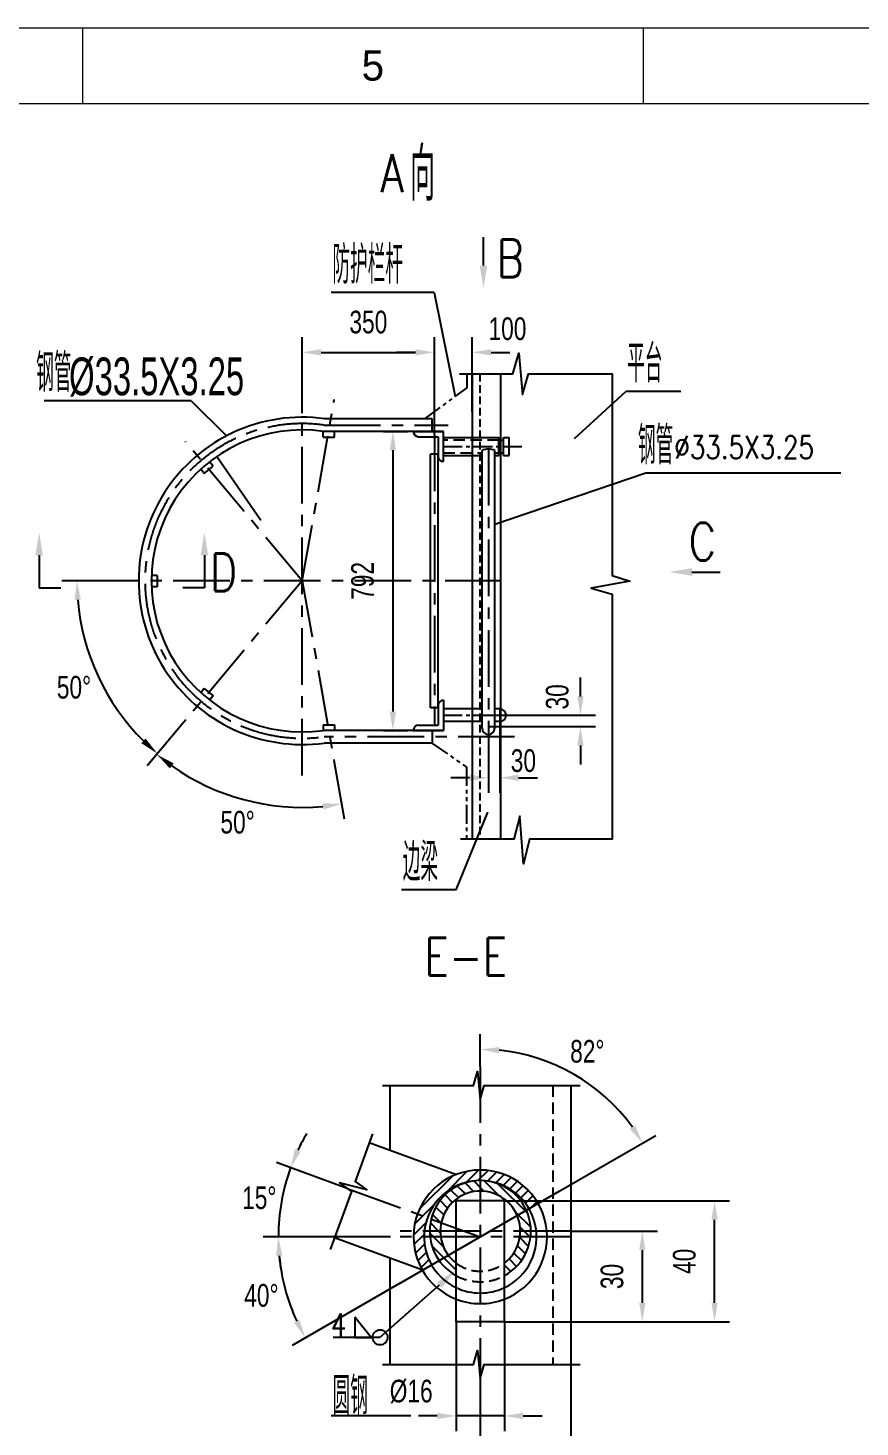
# Model space of a CAD drawing. Extents: x 148 to 221443, y -36682 to 6758.
# Drawn here: x 120270 to 122475, y -7746 to -4039 of the extents above; entities that cross this region are included whole.
import ezdxf
from ezdxf.enums import TextEntityAlignment as Align

# ---------------------------------------------------------------- set-up
doc = ezdxf.new("R2010")
doc.units = 0
doc.header["$LTSCALE"] = 10
doc.header["$MEASUREMENT"] = 0
for name, pattern in [('CENTERX2', [4, 2.5, -0.5, 0.5, -0.5]), ('HIDDENX2', [0.75, 0.5, -0.25]), ('PHANTOM', [2.5, 1.25, -0.25, 0.25, -0.25, 0.25, -0.25])]:
    doc.linetypes.add(name, pattern=pattern)
for name, color, linetype in [('2', 4, 'Continuous'), ('CENTER', 1, 'CENTERX2'), ('DIM', 4, 'Continuous'), ('HIDDEN', 7, 'HIDDENX2'), ('RED', 7, 'Continuous'), ('WHITE', 7, 'Continuous')]:
    doc.layers.add(name, color=color, linetype=linetype)
doc.layers.add('2（细实线）', color=3, linetype='Continuous', lineweight=20)
doc.layers.add('图框层', color=7, linetype='Continuous', lineweight=15)
doc.styles.add('HZ', font='ROMS.SHX', dxfattribs={"width": 0.75, "bigfont": 'GBCBIG.SHX'})
doc.styles.get("Standard").update_dxf_attribs({"font": 'wison_e.shx', "width": 0.75, "bigfont": 'wison_c.shx'})
doc.styles.add('XW', font='ROMANS.shx', dxfattribs={"width": 0.85})
doc.dimstyles.new('DIM1', dxfattribs={"dimscale": 20, "dimtxt": 3, "dimasz": 2.5, "dimexe": 2, "dimexo": 0, "dimgap": 1, "dimtad": 0, "dimdec": 0, "dimzin": 0, "dimdsep": 46, "dimtxsty": 'Standard', "dimcen": 2, "dimclrd": 3, "dimclre": 3, "dimclrt": 3, "dimadec": 0, "dimazin": 0, "dimtfac": 0.666667, "dimtdec": 0, "dimtofl": 0, "dimtmove": 2, "dimatfit": 1, "dimfxl": 2, "dimtvp": 1.333333, "dimtolj": 1, "dimtzin": 0, "dimarcsym": 0})
doc.dimstyles.new('DIM1$2', dxfattribs={"dimscale": 20, "dimtxt": 3, "dimasz": 2.5, "dimexe": 2, "dimexo": 0, "dimgap": 1, "dimtad": 2, "dimtih": 1, "dimtoh": 1, "dimdec": 0, "dimzin": 0, "dimdsep": 46, "dimtxsty": 'Standard', "dimcen": 2, "dimclrd": 3, "dimclre": 3, "dimclrt": 3, "dimadec": 0, "dimazin": 0, "dimtfac": 0.666667, "dimtdec": 0, "dimtofl": 0, "dimtmove": 2, "dimatfit": 1, "dimfxl": 2, "dimtvp": 1.333333, "dimtolj": 1, "dimtzin": 0, "dimarcsym": 0})
doc.dimstyles.new('ISO-25', dxfattribs={"dimtxt": 2.5, "dimasz": 2.5, "dimexe": 1.25, "dimexo": 0.625, "dimtad": 1, "dimtxsty": 'Standard', "dimcen": 2.5, "dimadec": 0, "dimazin": 0, "dimtfac": 1, "dimtmove": 0, "dimatfit": 3, "dimfxl": 1, "dimarcsym": 0})
pattern_1 = [(315, (91306.88, 17365.577), (14.142136, 14.142136), [])]

# ---------------------------------------------------------------- blocks, each defined once
blk = doc.blocks.new('*D488')
at = {"layer": 'Defpoints', "color": 0}
for p in [(121447, -4898.8), (121447, -5055.7), (121347, -5116.7)]:
    blk.add_point(p, dxfattribs=at)
at = {"layer": 'DIM', "color": 3, "lineweight": -2}
for p, q in [((121347, -5116.7), (121347, -4858.8)), ((121447, -5055.7), (121447, -4858.8)), ((121297, -4898.8), (121247, -4898.8)), ((121497, -4898.8), (121547, -4898.8))]:
    blk.add_line(p, q, dxfattribs=at)
at = {"layer": 'DIM', "color": 3}
for points in [[(121297, -4907.1), (121297, -4890.5), (121347, -4898.8)], [(121497, -4890.5), (121497, -4907.1), (121447, -4898.8)]]:
    blk.add_solid(points, dxfattribs=at)
at = {"layer": 'DIM', "color": 3, "insert": (121540.6, -4836.5), "char_height": 60, "attachment_point": 5}
blk.add_mtext('\\A1;100', dxfattribs=at)
blk = doc.blocks.new('*D489')
at = {"layer": 'Defpoints', "color": 0}
for p in [(121490.2, -5860.2), (121490.2, -5890.2), (121733.9, -5860.2)]:
    blk.add_point(p, dxfattribs=at)
at = {"layer": 'RED', "color": 3, "linetype": 'Continuous', "lineweight": -2}
for p, q in [((121733.9, -5810.2), (121733.9, -5760.2)), ((121490.2, -5860.2), (121773.9, -5860.2)), ((121490.2, -5890.2), (121773.9, -5890.2)), ((121733.9, -5940.2), (121733.9, -5990.2))]:
    blk.add_line(p, q, dxfattribs=at)
at = {"layer": 'RED', "color": 3}
for points in [[(121725.6, -5810.2), (121742.2, -5810.2), (121733.9, -5860.2)], [(121742.2, -5940.2), (121725.6, -5940.2), (121733.9, -5890.2)]]:
    blk.add_solid(points, dxfattribs=at)
at = {"layer": 'RED', "color": 3, "insert": (121672.7, -5811.4), "char_height": 60, "attachment_point": 5, "rotation": 90}
blk.add_mtext('\\A1;30', dxfattribs=at)
blk = doc.blocks.new('*D490')
at = {"layer": 'Defpoints', "color": 0}
for p in [(121490.2, -5890.2), (121520.2, -5860.2), (121520.2, -6025.6)]:
    blk.add_point(p, dxfattribs=at)
at = {"layer": 'RED', "color": 3, "linetype": 'Continuous', "lineweight": -2}
for p, q in [((121490.2, -5890.2), (121490.2, -6065.6)), ((121520.2, -5860.2), (121520.2, -6065.6)), ((121440.2, -6025.6), (121390.2, -6025.6)), ((121570.2, -6025.6), (121620.2, -6025.6))]:
    blk.add_line(p, q, dxfattribs=at)
at = {"layer": 'RED', "color": 3}
for points in [[(121440.2, -6033.9), (121440.2, -6017.2), (121490.2, -6025.6)], [(121570.2, -6017.2), (121570.2, -6033.9), (121520.2, -6025.6)]]:
    blk.add_solid(points, dxfattribs=at)
at = {"layer": 'RED', "color": 3, "insert": (121582.8, -5980.7), "char_height": 60, "attachment_point": 5}
blk.add_mtext('\\A1;30', dxfattribs=at)
blk = doc.blocks.new('*D491')
at = {"layer": 'Defpoints', "color": 0}
for p in [(120502.1, -5504.2), (120997, -5504.2), (121525.1, -5504.2), (120424.9, -5675.4), (120683.3, -5878)]:
    blk.add_point(p, dxfattribs=at)
at = {"layer": 'RED', "color": 3, "linetype": 'Continuous', "lineweight": -2}
for p, q in [((120502.1, -5504.2), (120359.8, -5504.2)), ((120683.3, -5878), (120587.4, -5992.3))]:
    blk.add_line(p, q, dxfattribs=at)
blk.add_arc((120997, -5504.2), 597.2, 184.7982, 225.2018, dxfattribs=at)
at = {"layer": 'RED', "color": 3}
for points in [[(120410.2, -5553.8), (120393.5, -5554.5), (120399.8, -5504.2)], [(120570.6, -5934.1), (120581.8, -5921.8), (120613.1, -5961.7)]]:
    blk.add_solid(points, dxfattribs=at)
at = {"layer": 'RED', "color": 3, "insert": (120392.1, -5786.2), "char_height": 60, "attachment_point": 5}
blk.add_mtext('\\A1;50%%d', dxfattribs=at)
blk = doc.blocks.new('*D492')
at = {"layer": 'Defpoints', "color": 0}
for p in [(120997, -5504.2), (120997, -5504.2), (120683.3, -5878), (121081.7, -5984.7), (120759.4, -6054.9)]:
    blk.add_point(p, dxfattribs=at)
at = {"layer": 'RED', "color": 3, "linetype": 'Continuous', "lineweight": -2}
for p, q in [((120683.3, -5878), (120585.7, -5994.3)), ((121081.7, -5984.7), (121108.1, -6134.3))]:
    blk.add_line(p, q, dxfattribs=at)
blk.add_arc((120997, -5504.2), 599.8, 234.7773, 275.2227, dxfattribs=at)
at = {"layer": 'RED', "color": 3}
for points in [[(120656.1, -5987.6), (120646, -6000.8), (120611.4, -5963.7)], [(121052.7, -6109.8), (121050.5, -6093.2), (121101.2, -6094.9)]]:
    blk.add_solid(points, dxfattribs=at)
at = {"layer": 'RED', "color": 3, "insert": (120825.6, -6143.8), "char_height": 60, "attachment_point": 5}
blk.add_mtext('\\A1;50%%d', dxfattribs=at)
blk = doc.blocks.new('*D493')
at = {"layer": 'Defpoints', "color": 0}
for p in [(120770.4, -5174.5), (120997, -5504.2)]:
    blk.add_point(p, dxfattribs=at)
at = {"layer": 'DIM', "color": 3, "lineweight": -2}
blk.add_line((120886.8, -5343.9), (120771.8, -5176.6), dxfattribs=at)
at = {"layer": 'DIM', "color": 3}
blk.add_solid([(120772.1, -5176.4), (120771.5, -5176.8), (120770.4, -5174.5)], dxfattribs=at)
at = {"layer": 'DIM', "color": 0, "insert": (120886.6, -5340.2), "char_height": 2.5, "attachment_point": 5, "rotation": 304.5087}
blk.add_mtext('R400', dxfattribs=at)
blk = doc.blocks.new('*D496')
at = {"layer": 'Defpoints', "color": 0}
for p in [(121468.6, -6790.1), (121787.9, -6861.2), (121679.1, -7120.2), (121254.1, -7365.6), (121468.6, -7634)]:
    blk.add_point(p, dxfattribs=at)
at = {"layer": 'RED', "color": 3, "linetype": 'Continuous', "lineweight": -2}
for p, q in [((121468.6, -6790.1), (121468.6, -6705)), ((121679.1, -7120.2), (121933.5, -6973.3))]:
    blk.add_line(p, q, dxfattribs=at)
blk.add_arc((121468.6, -7241.7), 496.8, 35.7693, 84.2307, dxfattribs=at)
at = {"layer": 'RED', "color": 3}
for points in [[(121519, -6739.2), (121518.1, -6755.8), (121468.6, -6745)], [(121864.7, -6955.9), (121878.7, -6946.8), (121898.8, -6993.3)]]:
    blk.add_solid(points, dxfattribs=at)
at = {"layer": 'RED', "color": 3, "insert": (121752.2, -6750.6), "char_height": 60, "attachment_point": 5}
blk.add_mtext('82%%D', dxfattribs=at)
blk = doc.blocks.new('*D497')
at = {"layer": 'Defpoints', "color": 0}
for p in [(121532.6, -7146.7), (122089.3, -7146.7), (121532.6, -7466.7)]:
    blk.add_point(p, dxfattribs=at)
at = {"layer": 'DIM', "color": 3, "lineweight": -2}
for p, q in [((121532.6, -7146.7), (122129.3, -7146.7)), ((122089.3, -7416.7), (122089.3, -7196.7)), ((121532.6, -7466.7), (122129.3, -7466.7))]:
    blk.add_line(p, q, dxfattribs=at)
at = {"layer": 'DIM', "color": 3}
for points in [[(122097.6, -7196.7), (122080.9, -7196.7), (122089.3, -7146.7)], [(122080.9, -7416.7), (122097.6, -7416.7), (122089.3, -7466.7)]]:
    blk.add_solid(points, dxfattribs=at)
at = {"layer": 'DIM', "color": 3, "insert": (122009.3, -7306.7), "char_height": 60, "attachment_point": 5, "rotation": 90}
blk.add_mtext('\\A1;40', dxfattribs=at)
blk = doc.blocks.new('*D498')
at = {"layer": 'Defpoints', "color": 0}
for p in [(121708.6, -7226.7), (121532.6, -7466.7), (121897.8, -7466.7)]:
    blk.add_point(p, dxfattribs=at)
at = {"layer": 'DIM', "color": 3, "lineweight": -2}
for p, q in [((121708.6, -7226.7), (121937.8, -7226.7)), ((121897.8, -7276.7), (121897.8, -7416.7)), ((121532.6, -7466.7), (121937.8, -7466.7))]:
    blk.add_line(p, q, dxfattribs=at)
at = {"layer": 'DIM', "color": 3}
for points in [[(121906.1, -7276.7), (121889.5, -7276.7), (121897.8, -7226.7)], [(121889.5, -7416.7), (121906.1, -7416.7), (121897.8, -7466.7)]]:
    blk.add_solid(points, dxfattribs=at)
at = {"layer": 'DIM', "color": 3, "insert": (121817.8, -7346.7), "char_height": 60, "attachment_point": 5, "rotation": 90}
blk.add_mtext('\\A1;30', dxfattribs=at)
blk = doc.blocks.new('*D499')
at = {"layer": 'Defpoints', "color": 0}
for p in [(121404.6, -7466.7), (121532.6, -7466.7), (121404.6, -7716.1)]:
    blk.add_point(p, dxfattribs=at)
at = {"layer": 'DIM', "color": 3, "lineweight": -2}
for p, q in [((121404.6, -7466.7), (121404.6, -7756.1)), ((121532.6, -7466.7), (121532.6, -7756.1)), ((121354.6, -7716.1), (121304.6, -7716.1)), ((121532.6, -7716.1), (121404.6, -7716.1)), ((121582.6, -7716.1), (121632.6, -7716.1))]:
    blk.add_line(p, q, dxfattribs=at)
at = {"layer": 'DIM', "color": 3}
for points in [[(121354.6, -7724.4), (121354.6, -7707.7), (121404.6, -7716.1)], [(121582.6, -7707.7), (121582.6, -7724.4), (121532.6, -7716.1)]]:
    blk.add_solid(points, dxfattribs=at)
at = {"layer": 'DIM', "color": 3, "insert": (121285.5, -7651.4), "char_height": 60, "attachment_point": 5}
blk.add_mtext('\\A1;%%c16', dxfattribs=at)
blk = doc.blocks.new('*D514')
at = {"layer": 'Defpoints', "color": 0}
for p in [(121679.1, -7120.2), (121230.5, -7241.7), (121706.7, -7241.7), (120941.5, -7334.7), (121254.1, -7365.6)]:
    blk.add_point(p, dxfattribs=at)
at = {"layer": 'RED', "color": 3, "linetype": 'Continuous', "lineweight": -2}
for p, q in [((121230.5, -7241.7), (120893.4, -7241.7)), ((121254.1, -7365.6), (120970.4, -7529.4))]:
    blk.add_line(p, q, dxfattribs=at)
blk.add_arc((121468.6, -7241.7), 535.2, 185.3542, 204.6458, dxfattribs=at)
at = {"layer": 'RED', "color": 3}
for points in [[(120944, -7291.3), (120927.4, -7292.1), (120933.4, -7241.7)], [(120974.7, -7468.8), (120989.5, -7461.1), (121005.1, -7509.4)]]:
    blk.add_solid(points, dxfattribs=at)
at = {"layer": 'RED', "color": 3, "insert": (120888.6, -7397.2), "char_height": 60, "attachment_point": 5}
blk.add_mtext('40%%D', dxfattribs=at)
blk = doc.blocks.new('*D515')
at = {"layer": 'Defpoints', "color": 0}
for p in [(121115.9, -7113.4), (120947.9, -7118.3), (121230.5, -7241.7), (121468.6, -7241.7), (121706.7, -7241.7)]:
    blk.add_point(p, dxfattribs=at)
at = {"layer": 'RED', "color": 3, "linetype": 'Continuous', "lineweight": -2}
blk.add_line((121115.9, -7113.4), (120928.2, -7045), dxfattribs=at)
for start, end in [(149.2886, 154.6443), (160, 180), (185.3557, 190.7114)]:
    blk.add_arc((121468.6, -7241.7), 535.1, start, end, dxfattribs=at)
at = {"layer": 'RED', "color": 3}
for points in [[(120977.4, -7009.4), (120992.7, -7015.8), (120965.8, -7058.7)], [(120944.2, -7291.3), (120927.5, -7292.1), (120933.5, -7241.7)]]:
    blk.add_solid(points, dxfattribs=at)
at = {"layer": 'RED', "color": 3, "insert": (120883, -7138.5), "char_height": 60, "attachment_point": 5}
blk.add_mtext('15%%D', dxfattribs=at)
blk = doc.blocks.new('*D526')
at = {"layer": 'Defpoints', "color": 0}
for p in [(121212.2, -5108.2), (121212.2, -5900.2), (121237, -5900.2)]:
    blk.add_point(p, dxfattribs=at)
at = {"layer": 'DIM', "color": 3, "lineweight": -2}
for p, q in [((121212.2, -5108.2), (121277, -5108.2)), ((121237, -5158.2), (121237, -5850.2)), ((121212.2, -5900.2), (121277, -5900.2))]:
    blk.add_line(p, q, dxfattribs=at)
at = {"layer": 'DIM', "color": 3}
for points in [[(121245.3, -5158.2), (121228.6, -5158.2), (121237, -5108.2)], [(121228.6, -5850.2), (121245.3, -5850.2), (121237, -5900.2)]]:
    blk.add_solid(points, dxfattribs=at)
at = {"layer": 'DIM', "color": 3, "insert": (121157, -5504.2), "char_height": 60, "attachment_point": 5, "rotation": 90}
blk.add_mtext('\\A1;792', dxfattribs=at)
blk = doc.blocks.new('*D567')
at = {"layer": 'Defpoints', "color": 0}
for p in [(121347, -4898.8), (120997, -5026.2), (121347, -5026.2)]:
    blk.add_point(p, dxfattribs=at)
at = {"layer": 'RED', "color": 3, "linetype": 'Continuous', "lineweight": -2}
for p, q in [((120997, -5026.2), (120997, -4858.8)), ((121347, -5026.2), (121347, -4858.8)), ((121047, -4898.8), (121297, -4898.8))]:
    blk.add_line(p, q, dxfattribs=at)
at = {"layer": 'RED', "color": 3}
for points in [[(121047, -4890.5), (121047, -4907.1), (120997, -4898.8)], [(121297, -4907.1), (121297, -4890.5), (121347, -4898.8)]]:
    blk.add_solid(points, dxfattribs=at)
at = {"layer": 'RED', "color": 3, "insert": (121172, -4818.8), "char_height": 60, "attachment_point": 5}
blk.add_mtext('\\A1;350', dxfattribs=at)
blk = doc.blocks.new('*D568')
at = {"layer": 'Defpoints', "color": 0}
for p in [(121708.6, -7579.8), (121468.6, -7634), (121708.6, -7918)]:
    blk.add_point(p, dxfattribs=at)
at = {"layer": 'RED', "color": 3, "linetype": 'Continuous', "lineweight": -2}
for p, q in [((121708.6, -7579.8), (121708.6, -7958)), ((121468.6, -7634), (121468.6, -7958)), ((121518.6, -7918), (121658.6, -7918))]:
    blk.add_line(p, q, dxfattribs=at)
at = {"layer": 'RED', "color": 3}
for points in [[(121518.6, -7909.7), (121518.6, -7926.4), (121468.6, -7918)], [(121658.6, -7926.4), (121658.6, -7909.7), (121708.6, -7918)]]:
    blk.add_solid(points, dxfattribs=at)
at = {"layer": 'RED', "color": 3, "insert": (121588.6, -7838), "char_height": 60, "attachment_point": 5}
blk.add_mtext('\\A1;45', dxfattribs=at)
blk = doc.blocks.new('1.25A2')
at = {"layer": '图框层', "ltscale": 10}
for p, q in [((14570.48, 9283.89), (15312.98, 9283.89)), ((14867.48, 9283.89), (14867.48, 9273.89)), ((14941.73, 9283.89), (14941.73, 9273.89)), ((14595.48, 9273.89), (15302.98, 9273.89))]:
    blk.add_line(p, q, dxfattribs=at)
at = {"style": 'HZ'}
blk.add_text('5', height=4, dxfattribs=at).set_placement((14905.94, 9278.89), align=Align.MIDDLE)

msp = doc.modelspace()

# ---------------------------------------------------------------- hatches: boundary and pattern name
at = {"layer": 'DIM'}
h = msp.add_hatch(dxfattribs=at)
h.set_pattern_fill('ANSI31', color=256, scale=160, angle=270, style=0)
h.set_pattern_definition(pattern_1)
h.paths.add_polyline_path([(121468.604, -7092.7296), (121468.604, -7120.7296, -0.053976187), (121491.2908, -7123.1859), (121500.9351, -7096.6885, 0.060995832)])
h.paths.add_polyline_path([(121468.604, -7120.7296), (121468.604, -7092.7296, 0.156431183), (121390.6695, -7117.724), (121404.7535, -7142.1181, -0.163036541)])
h.paths.add_polyline_path([(121404.604, -7344.4581), (121404.604, -7311.2281, -0.234821148), (121362.604, -7226.7296), (121334.604, -7226.7296, 0.27483783)])
h = msp.add_hatch(dxfattribs=at)
h.set_pattern_fill('ANSI31', color=256, scale=160, angle=270, style=0)
h.set_pattern_definition(pattern_1)
h.paths.add_polyline_path([(121468.604, -7120.7296), (121468.604, -7092.7296, 0.414213562), (121334.604, -7226.7296), (121362.604, -7226.7296, -0.414213562)])
h = msp.add_hatch(dxfattribs=at)
h.set_pattern_fill('ANSI31', color=256, scale=160, angle=270, style=0)
h.set_pattern_definition(pattern_1)
h.paths.add_polyline_path([(121574.604, -7226.7296), (121602.604, -7226.7296, 0.344513493), (121500.9351, -7096.6885), (121491.2908, -7123.1859, -0.35235944)])
h.paths.add_polyline_path([(121532.604, -7311.2281), (121532.604, -7344.4581, 0.27483783), (121602.604, -7226.7296), (121574.604, -7226.7296, -0.234821148)])
at = {"layer": 'WHITE'}
h = msp.add_hatch(dxfattribs=at)
h.set_pattern_fill('ANSI31', color=3, scale=150, style=0)
h.set_pattern_definition([(45, (112388.914, -12719.152), (-13.258252, 13.258252), [])])
h.paths.add_polyline_path([(121597.6417, -7167.2296), (121621.8905, -7153.2296, 1), (121315.3175, -7330.2296), (121339.5662, -7316.2296, -1)])

# ---------------------------------------------------------------- linework, layer by layer
at = {"linetype": 'Continuous'}
for p, q in [((121135.8686, -7454.1551), (121135.8686, -7508.7695)), ((121179.6033, -7508.7695), (121135.8686, -7454.1551)), ((121135.8686, -7508.7695), (121179.6033, -7508.7695))]:
    msp.add_line(p, q, dxfattribs=at)
at = {"layer": 'CENTER', "ltscale": 6}
for p, q in [((120996.9962, -5504.1612), (121081.7296, -5023.6141)), ((120996.9962, -6019.4283), (120996.9962, -5026.1673)), ((121054.5983, -5091.4112), (121383.3414, -5091.4112)), ((120996.9962, -5504.1612), (120687.2414, -5135.0098)), ((121346.9959, -5116.7326), (121346.9959, -5887.0912)), ((121490.2337, -5154.6976), (121490.2337, -5957.5665)), ((121525.1016, -5504.1612), (120502.0651, -5504.1612)), ((120996.9962, -5504.1612), (120683.3413, -5877.9604)), ((120996.9962, -5504.1612), (121081.7296, -5984.7082)), ((121559.6648, -5916.9105), (121054.6028, -5916.9105)), ((121468.604, -6790.1284), (121468.604, -7634.0003)), ((121115.9405, -7113.3706), (121468.604, -7241.7296)), ((121706.7004, -7226.7296), (121230.5075, -7226.7296)), ((121706.7004, -7241.7296), (121230.5075, -7241.7296))]:
    msp.add_line(p, q, dxfattribs=at)
at = {"layer": 'CENTER', "ltscale": 2}
for p, q in [((121370.9959, -5148.1612), (121579.0208, -5148.1612)), ((121370.9957, -5860.1605), (121564.2484, -5860.1605))]:
    msp.add_line(p, q, dxfattribs=at)
at = {"layer": 'CENTER', "ltscale": 6}
msp.add_arc((120996.9962, -5504.1612), 416.75, 82.0552945, 277.9453424, dxfattribs=at)
at = {"layer": 'DIM'}
for p, q in [((121476.9881, -4668.8682), (121476.9881, -4593.7813)), ((121346.0939, -4740.512), (121073.3682, -4740.512)), ((121346.0939, -4740.512), (121402.0698, -5015.7227)), ((121718.4783, -5126.5085), (121854.4984, -5002.1566)), ((121999.7701, -5002.1566), (121854.4984, -5002.1566)), ((120702.1778, -5026.7589), (120312.6626, -5026.7589)), ((120702.1778, -5026.7589), (120661.3272, -5026.7589)), ((120702.1778, -5026.7589), (120796.2779, -5119.8202)), ((121907.3161, -5219.0226), (121506.9837, -5354.9048)), ((122423.6457, -5219.0226), (121907.3161, -5219.0226)), ((120299.7695, -5436.261), (120299.7695, -5522.1153)), ((120737.48, -5436.261), (120737.48, -5522.1153)), ((122029.2158, -5480.6596), (122104.3027, -5480.6596)), ((121405.0592, -6322.9465), (121488.7674, -6117.0286)), ((121405.0592, -6322.9465), (121259.7875, -6322.9465)), ((121254.0841, -7365.5827), (121679.0893, -7120.2059)), ((121359.657, -7369.5968), (121202.2745, -7508.7695)), ((121202.2745, -7508.7695), (121079.0647, -7508.7695)), ((121284.604, -7716.0576), (121073.62, -7716.0576))]:
    msp.add_line(p, q, dxfattribs=at)
at = {"layer": 'DIM', "color": 7}
for p, q in [((120299.7695, -5522.1153), (120356.8939, -5522.1153)), ((120737.48, -5522.1153), (120680.3556, -5522.1153))]:
    msp.add_line(p, q, dxfattribs=at)
at = {"layer": 'DIM'}
for points in [[(121413.4335, -4955.6563), (121554.6617, -4955.6563), (121570.3537, -4900.7753), (121580.815, -5010.5373), (121596.507, -4955.6563), (121817.7019, -4955.6563), (121817.7019, -5489.4778), (121864.778, -5505.1581), (121762.7798, -5523.4517), (121817.7019, -5539.132), (121817.7019, -6188.6142), (121599.1224, -6188.6142), (121583.4304, -6253.9487), (121572.969, -6127.3956), (121557.277, -6188.6142), (121416.0488, -6188.6142)], [(121209.1734, -6841.0819), (121450.3533, -6841.0819), (121460.7661, -6803.8747), (121468.2038, -6878.2893), (121478.6165, -6841.0819), (121733.1265, -6841.0819)], [(121182.6408, -6968.6372), (121136.7273, -7094.7834), (121168.1292, -7117.2938), (121095.6586, -7098.8316), (121127.0607, -7121.3421), (121070.987, -7275.4035)], [(121209.1734, -7579.8438), (121450.3533, -7579.8438), (121460.7661, -7542.6366), (121468.2038, -7617.0512), (121478.6165, -7579.8438), (121733.1265, -7579.8438)]]:
    msp.add_lwpolyline(points, dxfattribs=at)
msp.add_circle((121203.0444, -7508.0887), 20, dxfattribs=at)
for radius, start, end in [(149, 244.5622508, 295.4377492), (177, 248.802621, 291.197379)]:
    msp.add_arc((121468.604, -7241.7296), radius, start, end, dxfattribs=at)
for points in [[(121466.9881, -4668.8682), (121486.9881, -4668.8682), (121476.9881, -4728.8682)], [(120309.7695, -5436.261), (120289.7695, -5436.261), (120299.7695, -5376.261)], [(120727.48, -5436.261), (120747.48, -5436.261), (120737.48, -5376.261)], [(122029.2158, -5470.6596), (122029.2158, -5490.6596), (121969.2158, -5480.6596)], [(121353.0326, -7362.1057), (121366.2814, -7377.088), (121404.604, -7329.8504)]]:
    msp.add_solid(points, dxfattribs=at)
at = {"layer": 'HIDDEN', "color": 2, "ltscale": 6}
for p, q in [((121517.6164, -5131.4112), (121370.9962, -5131.4112)), ((121370.9962, -5164.9112), (121473.4837, -5164.9112)), ((121506.9837, -5164.9112), (121517.6164, -5164.9112)), ((121660.604, -6841.0819), (121660.604, -7579.8438))]:
    msp.add_line(p, q, dxfattribs=at)
for radius, start, end in [(106, 232.8593585, 307.1406415), (134, 241.4704501, 298.5295499)]:
    msp.add_arc((121468.604, -7226.7296), radius, start, end, dxfattribs=at)
at = {"layer": 'RED', "color": 4, "linetype": 'PHANTOM', "ltscale": 4}
for p, q in [((121433.5929, -4992.6637), (121433.5929, -4955.6563)), ((121321.497, -5074.6612), (121433.5929, -4992.6637)), ((121340.2462, -5933.6605), (121431.9678, -5997.3828)), ((121431.9678, -5997.3828), (121431.9678, -6188.6142))]:
    msp.add_line(p, q, dxfattribs=at)
at = {"layer": 'RED', "color": 3, "linetype": 'Continuous', "ltscale": 4}
for p, q in [((121446.9962, -4955.6563), (121446.9962, -6188.6142)), ((121521.9962, -4955.6563), (121521.9962, -5860.1605)), ((121521.9962, -5846.6612), (121521.9962, -6188.6142))]:
    msp.add_line(p, q, dxfattribs=at)
at = {"layer": 'RED', "color": 2, "linetype": 'HIDDENX2', "ltscale": 4}
msp.add_line((121466.9962, -4955.6563), (121466.9962, -6188.6142), dxfattribs=at)
at = {"layer": 'RED'}
for p, q in [((121340.9959, -5074.6612), (121056.1982, -5074.6612)), ((121340.9959, -5108.1612), (121340.9959, -5074.6612)), ((121052.5957, -5123.1756), (121052.5957, -5108.4898)), ((121370.9959, -5108.1612), (121053.4231, -5108.1612)), ((121082.5957, -5123.1756), (121082.5957, -5108.1612)), ((121290.9959, -5108.1612), (121370.9959, -5108.1612)), ((121370.9959, -5188.1612), (121370.9959, -5108.1612)), ((121052.5957, -5123.1756), (121082.5957, -5123.1756)), ((121304.9959, -5122.1612), (121356.9959, -5122.1612)), ((121304.9959, -5122.1612), (121311.9959, -5122.1612)), ((121356.9959, -5122.1612), (121356.9959, -5174.1612)), ((121370.9959, -5124.1612), (121517.6164, -5124.1612)), ((121517.6164, -5172.1612), (121517.6164, -5124.1612)), ((121517.6164, -5131.4112), (121530.2337, -5131.4112)), ((121530.2337, -5172.1612), (121530.2337, -5124.1612)), ((121530.2337, -5124.1612), (121545.2337, -5124.1612)), ((121545.2337, -5172.1612), (121545.2337, -5124.1612)), ((121336.9959, -5840.0897), (121336.9959, -5168.2326)), ((121356.9959, -5168.2326), (121336.9959, -5168.2326)), ((121356.9959, -5840.0897), (121356.9959, -5168.2326)), ((121370.9959, -5172.1612), (121473.4837, -5172.1612)), ((121473.4837, -5894.2848), (121473.4837, -5158.9954)), ((121506.9837, -5894.2848), (121506.9837, -5158.9954)), ((121506.9837, -5172.1612), (121517.6164, -5172.1612)), ((121517.6164, -5164.9112), (121530.2337, -5164.9112)), ((121530.2337, -5172.1612), (121545.2337, -5172.1612)), ((120737.405, -5219.421), (120727.7539, -5207.9193)), ((120737.405, -5219.421), (120760.3863, -5200.1374)), ((120760.3863, -5200.1374), (120750.7352, -5188.6357)), ((120612.2713, -5519.4826), (120597.2568, -5519.4826)), ((120612.2713, -5489.4826), (120597.2656, -5489.4826)), ((120612.2713, -5489.4826), (120612.2713, -5519.4826)), ((120737.405, -5788.9013), (120727.7539, -5800.403)), ((120737.405, -5788.9013), (120760.3863, -5808.1849)), ((120760.3863, -5808.1849), (120750.7352, -5819.6866)), ((121356.9959, -5840.0897), (121336.9959, -5840.0897)), ((121356.9957, -5834.1605), (121356.9957, -5886.1605)), ((121370.9957, -5820.1605), (121370.9957, -5900.1605)), ((121473.4837, -5843.4105), (121370.9957, -5843.4105)), ((121520.2337, -5843.4105), (121506.9837, -5843.4105)), ((121052.5955, -5885.1461), (121082.5955, -5885.1461)), ((121052.5955, -5885.1461), (121052.5955, -5900.1605)), ((121082.5955, -5885.1461), (121082.5955, -5900.1605)), ((121304.9957, -5886.1605), (121356.9957, -5886.1605)), ((121473.4837, -5876.9105), (121370.9957, -5876.9105)), ((121520.2337, -5876.9105), (121506.9837, -5876.9105)), ((121370.9957, -5900.1605), (121053.4276, -5900.1605)), ((121290.9957, -5900.1605), (121370.9957, -5900.1605)), ((121340.9957, -5900.1605), (121340.9957, -5933.6605)), ((121340.9957, -5933.6605), (121055.1588, -5933.6605)), ((121228.604, -6841.0819), (121228.604, -7011.7769)), ((121708.604, -6841.0819), (121708.604, -7579.8438)), ((121174.1526, -6991.9583), (121405.767, -7076.259)), ((121404.604, -7466.7296), (121404.604, -7146.7296)), ((121532.604, -7146.7296), (121404.604, -7146.7296)), ((121532.604, -7466.7296), (121532.604, -7146.7296)), ((121082.4912, -7243.7959), (121314.1056, -7328.0966)), ((121228.604, -7296.9766), (121228.604, -7579.8438)), ((121532.604, -7466.7296), (121404.604, -7466.7296))]:
    msp.add_line(p, q, dxfattribs=at)
at = {"layer": 'RED', "color": 1, "linetype": 'Continuous'}
msp.add_line((121520.2337, -5843.4105), (121520.2337, -5876.9105), dxfattribs=at)
at = {"layer": 'RED', "linetype": 'Continuous'}
for centre, radius, start, end in [((120996.9248, -5504.0897), 433.5, 82.1411987, 277.7201383), ((120996.9962, -5504.1612), 400, 81.8903855, 278.1102647)]:
    msp.add_arc(centre, radius, start, end, dxfattribs=at)
at = {"layer": 'RED'}
for centre, radius, start, end in [((121304.9959, -5108.1612), 14, 180, 270), ((121370.9959, -5174.1612), 14, 180, 270), ((121490.2337, -5189.4869), 34.7893, 61.218563, 118.781437), ((121370.9957, -5834.1605), 14, 90, 180), ((121520.2337, -5860.1605), 16.75, 270, 90), ((121304.9957, -5900.1605), 14, 90, 180), ((121490.2337, -5894.2848), 16.75, 180, 0), ((121468.604, -7241.7296), 177, 291.197379, 248.802621), ((121468.604, -7241.7296), 149, 295.4377492, 244.5622508), ((121468.604, -7226.7296), 134, 298.5295499, 241.4704501), ((121468.604, -7226.7296), 106, 307.1406415, 232.8593585)]:
    msp.add_arc(centre, radius, start, end, dxfattribs=at)

# ---------------------------------------------------------------- block references
at = {"layer": '2（细实线）', "xscale": 20, "yscale": 20, "zscale": 20}
msp.add_blockref('1.25A2', (-176934.8666, -189717.1551), dxfattribs=at)

# ---------------------------------------------------------------- texts
at = {"color": 3, "linetype": 'Continuous', "style": 'XW', "width": 0.8}
msp.add_text('4', height=60, dxfattribs=at).set_placement((121113.6926, -7474.5166), align=Align.MIDDLE_RIGHT)
at = {"layer": '2', "color": 3, "linetype": 'Continuous', "style": 'HZ', "width": 0.65}
for s, p in [('防护栏杆', (121076.7119, -4716.5497)), ('钢管', (120291.7321, -5002.7967)), ('平台', (121857.842, -4978.1943)), ('%%C33.5X3.25', (120379.0465, -5012.249)), ('钢管', (121886.3857, -5195.0603)), ('边梁', (121263.1311, -6298.9842)), ('圆钢', (121077.233, -7713.2457))]:
    msp.add_text(s, height=100, dxfattribs=at).set_placement(p)
at = {"layer": 'DIM'}
for s, height, style, width, p in [('向', 140, 'HZ', 0.65, (121282.8587, -4496.8975)), ('%%C33.5X3.25', 60, 'XW', 0.8, (121982.5579, -5180.1537))]:
    msp.add_text(s, height=height, dxfattribs=dict(at, style=style, width=width)).set_placement(p)
at = {"layer": 'DIM', "style": 'XW', "width": 0.8}
for s, p in [('A', (121266.0372, -4424.1038)), ('B', (121583.885, -4649.6264)), ('C', (122092.9706, -5400.2141)), ('D', (120824.4573, -5481.4205)), ('E-E', (121539.6763, -6499.6691))]:
    msp.add_text(s, height=100, dxfattribs=at).set_placement(p, align=Align.MIDDLE_RIGHT)

# ---------------------------------------------------------------- dimensions: what is measured, and where the dimension line sits
at = {"layer": 'DIM'}
dim = msp.add_linear_dim(base=(121446.9962, -4898.8088), p1=(121346.9959, -5116.7326), p2=(121446.9962, -5055.6563), dimstyle='DIM1', dxfattribs=at)
dim.commit()
dim.dimension.update_dxf_attribs({"geometry": '*D488', "text_midpoint": (121540.5956, -4836.4535), "dimtype": 160})
dim = msp.add_linear_dim(base=(121236.9545, -5900.1605), p1=(121212.2095, -5108.1612), p2=(121212.2095, -5900.1605), angle=90, dimstyle='DIM1', dxfattribs=at)
dim.commit()
dim.dimension.update_dxf_attribs({"geometry": '*D526', "text_midpoint": (121156.9545, -5504.1608)})
dim = msp.add_radius_dim(center=(120996.9962, -5504.1612), mpoint=(120770.3837, -5174.5451), dimstyle='ISO-25', override={"dimtxsty": 'Standard', "dimclrd": 3}, dxfattribs=at)
dim.commit()
dim.dimension.update_dxf_attribs({"geometry": '*D493', "text_midpoint": (120885.0253, -5341.2955), "dimtype": 164})
for base, p1, p2, text, picture, middle in [((122089.2539, -7146.7296), (121532.604, -7466.7296), (121532.604, -7146.7296), '40', '*D497', (122009.2539, -7306.7296)), ((121897.8007, -7466.7296), (121708.604, -7226.7296), (121532.604, -7466.7296), '30', '*D498', (121817.8007, -7346.7296))]:
    dim = msp.add_linear_dim(base=base, p1=p1, p2=p2, angle=90, text=text, dimstyle='DIM1', dxfattribs=at)
    dim.commit()
    dim.dimension.update_dxf_attribs({"geometry": picture, "text_midpoint": middle})
dim = msp.add_linear_dim(base=(121404.604, -7716.0576), p1=(121532.604, -7466.7296), p2=(121404.604, -7466.7296), text='%%c16', dimstyle='DIM1', override={"dimtofl": 1}, dxfattribs=at)
dim.commit()
dim.dimension.update_dxf_attribs({"geometry": '*D499', "text_midpoint": (121285.4629, -7651.3834), "dimtype": 160})
at = {"layer": 'RED', "color": 7, "linetype": 'Continuous'}
dim = msp.add_linear_dim(base=(121346.9959, -4898.8088), p1=(120996.9962, -5026.1673), p2=(121346.9959, -5026.1673), dimstyle='DIM1', dxfattribs=at)
dim.commit()
dim.dimension.update_dxf_attribs({"geometry": '*D567', "text_midpoint": (121171.9961, -4818.8088)})
at = {"layer": 'RED', "color": 1, "linetype": 'Continuous'}
for base, line1, line2, picture, middle in [((120424.8536, -5675.4494), ((120996.9962, -5504.1612), (120683.3413, -5877.9604)), ((121525.1016, -5504.1612), (120502.0651, -5504.1612)), '*D491', (120392.0764, -5786.2399)), ((120759.413, -6054.9409), ((120996.9962, -5504.1612), (121081.7296, -5984.7082)), ((120996.9962, -5504.1612), (120683.3413, -5877.9604)), '*D492', (120825.6185, -6143.7512))]:
    dim = msp.add_angular_dim_2l(base=base, line1=line1, line2=line2, dimstyle='DIM1$2', override={"dimtad": 2, "dimtih": 1}, dxfattribs=at)
    dim.commit()
    dim.dimension.update_dxf_attribs({"geometry": picture, "text_midpoint": middle})
dim = msp.add_linear_dim(base=(121733.887, -5860.1605), p1=(121490.2337, -5890.1605), p2=(121490.2337, -5860.1605), angle=90, dimstyle='DIM1', dxfattribs=at)
dim.commit()
dim.dimension.update_dxf_attribs({"geometry": '*D489', "text_midpoint": (121672.661, -5811.3632), "dimtype": 160})
at = {"layer": 'RED', "linetype": 'Continuous'}
dim = msp.add_linear_dim(base=(121520.2337, -6025.5832), p1=(121490.2337, -5890.1605), p2=(121520.2337, -5860.1605), dimstyle='DIM1', dxfattribs=at)
dim.commit()
dim.dimension.update_dxf_attribs({"geometry": '*D490', "text_midpoint": (121582.8451, -5980.7462), "dimtype": 160})
at = {"layer": 'RED', "color": 1, "linetype": 'Continuous'}
for base, line1, line2, text, override, picture, middle in [((121787.9216, -6861.1817), ((121254.0841, -7365.5827), (121679.0893, -7120.2059)), ((121468.604, -6790.1284), (121468.604, -7634.0003)), '82%%D', {"dimtad": 2, "dimtih": 1}, '*D496', (121752.1813, -6750.5593)), ((120947.9274, -7118.327), ((121706.7004, -7241.7296), (121230.5075, -7241.7296)), ((121115.9405, -7113.3706), (121468.604, -7241.7296)), '15%%D', {"dimtad": 2, "dimtih": 1, "dimtoh": 1, "dimse1": 0, "dimse2": 1, "dimsd1": 0, "dimsd2": 0, "dimtix": 1, "dimtofl": 1}, '*D515', (120882.9738, -7138.4672)), ((120941.4897, -7334.6741), ((121254.0841, -7365.5827), (121679.0893, -7120.2059)), ((121706.7004, -7241.7296), (121230.5075, -7241.7296)), '40%%D', {"dimtad": 2, "dimjust": 0, "dimtih": 1, "dimtoh": 0, "dimse1": 0, "dimsd1": 0, "dimtix": 0, "dimtofl": 0}, '*D514', (120888.558, -7397.1525))]:
    dim = msp.add_angular_dim_2l(base=base, line1=line1, line2=line2, text=text, dimstyle='DIM1$2', override=override, dxfattribs=at)
    dim.commit()
    dim.dimension.update_dxf_attribs({"geometry": picture, "text_midpoint": middle})
at = {"layer": 'RED', "color": 7, "linetype": 'Continuous'}
dim = msp.add_linear_dim(base=(121708.604, -7918.0356), p1=(121468.604, -7634.0003), p2=(121708.604, -7579.8438), text='45', dimstyle='DIM1', dxfattribs=at)
dim.commit()
dim.dimension.update_dxf_attribs({"geometry": '*D568', "text_midpoint": (121588.604, -7838.0356)})

doc.saveas('drawing.dxf')
